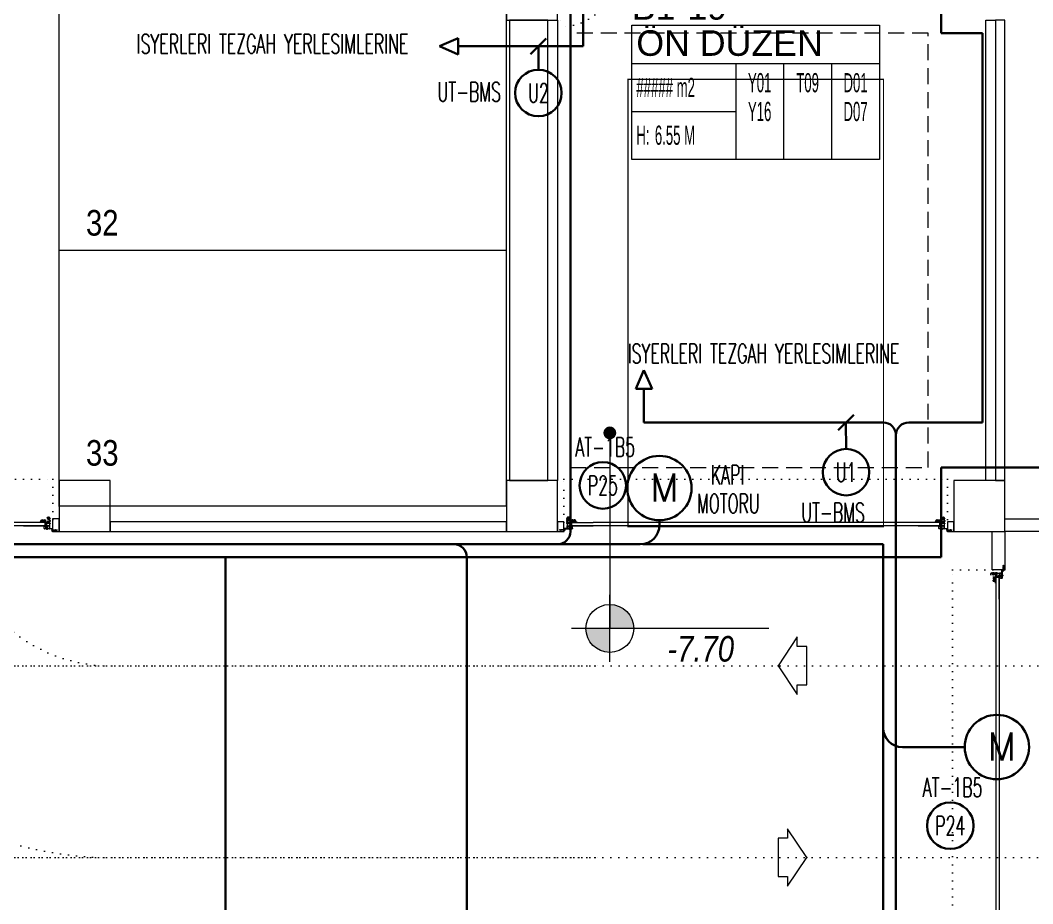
# Model space of a CAD drawing. Header units: metres. Extents: x -13194 to 152406, y -14653 to 29421.
# Drawn here: x 66479 to 68064, y 218 to 1600 of the extents above; entities that cross this region are included whole.
import ezdxf
from ezdxf.enums import TextEntityAlignment as Align
from ezdxf.xclip import XClip

# ---------------------------------------------------------------- set-up
doc = ezdxf.new("R2010")
doc.units = ezdxf.units.M
doc.header["$LTSCALE"] = 100
doc.header["$MEASUREMENT"] = 0
doc.header["$XCLIPFRAME"] = 0
doc.linetypes.add('DOT2', pattern=[0.125, 0, -0.125])
doc.linetypes.add('HIDDEN', pattern=[0.375, 0.25, -0.125])
doc.layers.get('0').update_dxf_attribs({"color": 9, "lineweight": 9})
for name, color, linetype, lineweight in [('00', 9, 'Continuous', 9), ('01', 9, 'Continuous', 9), ('05', 9, 'Continuous', 9), ('06B', 9, 'Continuous', 9), ('06D', 9, 'Continuous', 9), ('10', 9, 'Continuous', 9), ('15', 9, 'Continuous', 9), ('20', 9, 'DOT2', 9), ('21', 9, 'Continuous', 9), ('21_mahal200', 9, 'Continuous', 9), ('E-KABLO', 7, 'Continuous', 30), ('E-LINYE', 7, 'Continuous', 30), ('E-MOTOR', 7, 'Continuous', 30), ('E-YAZI', 7, 'Continuous', 30)]:
    doc.layers.add(name, color=color, linetype=linetype, lineweight=lineweight)
doc.styles.add('Arial', font='arial.ttf', dxfattribs={"height": 2.5})
doc.styles.add('E-YAZI', font='txttw.shx')
doc.styles.add('ILGAZ', font='txttw.shx')
doc.styles.add('MuuM_TEXT-ITALIC', font='ARIALNI.TTF')
doc.styles.add('MuuM_TEXT-STANDART', font='ARIALN.TTF')
doc.dimstyles.new('MuuM_DIM200', dxfattribs={"dimscale": 20, "dimtxt": 2, "dimasz": 1, "dimexe": 1, "dimexo": 1, "dimgap": 1, "dimtad": 1, "dimdec": 1, "dimrnd": 0.5, "dimdsep": 46, "dimtxsty": 'MuuM_TEXT-STANDART', "dimblk": 'ARCHTICK', "dimcen": 0, "dimdle": 0.15, "dimclrd": 256, "dimclre": 256, "dimclrt": 256, "dimadec": 0, "dimazin": 0, "dimtfac": 5, "dimtdec": 1, "dimtix": 1, "dimtmove": 2, "dimatfit": 3, "dimldrblk": 'DOT', "dimfxl": 3, "dimfxlon": 1, "dimtolj": 1, "dimlwd": -1, "dimlwe": -1, "dimarcsym": 0})

# ---------------------------------------------------------------- blocks, each defined once
blk = doc.blocks.new('100_MOTOR')
at = {"layer": 'E-MOTOR', "color": 4}
blk.add_circle((0, 0), 1.866, dxfattribs=at)
at = {"layer": 'E-MOTOR', "color": 3, "linetype": 'Continuous', "style": 'ILGAZ'}
blk.add_text('M', height=1.62, dxfattribs=at).set_placement((-0.552, -0.782))
blk = doc.blocks.new('p-kolon_80x80')
blk.add_lwpolyline([(-40, -40), (40, -40), (40, 40), (-40, 40)], close=True)
blk = doc.blocks.new('1.bod.mimari.elk')
at = {"layer": '01'}
for p in [(11280, -6990), (10580, -7790), (11280, -7790), (11980, -7790)]:
    blk.add_blockref('p-kolon_80x80', p, dxfattribs=at)
blk = doc.blocks.new('p-işyeri')
at = {"color": 0, "const_width": 2}
blk.add_lwpolyline([(200, 0), (200, 700), (-200, 700), (-200, 0)], close=True, dxfattribs=at)
blk = doc.blocks.new('p-birim')
blk.add_lwpolyline([(0, 0), (1, 0), (1, 1), (0, 1)], close=True)
blk = doc.blocks.new('p-seksiyoonel kapı profil')
for p, q in [((-6.6, 4.1), (-6.8, 4.1)), ((-6.8, -13), (-6.8, 4.1)), ((-6.6, -13), (-6.6, 4.1)), ((-6.3, 4.4), (-6.3, 4.6)), ((-6.3, 4.6), (1, 4.6)), ((-6.3, 4.4), (1, 4.4)), ((-1.4, 1.3), (-1.8, 1.6)), ((-1.8, 1.6), (-1.8, -2.4)), ((-1.8, 1.6), (-1.8, -2.4)), ((-1.4, 1.3), (-1.4, -2.4)), ((-1.2, 1.2), (-1.2, -2.4)), ((-0.7, 1.6), (-1, 1.3)), ((-1, 1.3), (-1, -2.4)), ((-0.7, 1.6), (-0.7, -2.4)), ((-0.6, 1.6), (-0.6, -2.4)), ((0, 0), (33.9, 0)), ((0, 0), (0, 0)), ((1, 4.4), (1, 4.6)), ((1.3, 4.1), (1.5, 4.1)), ((1.3, 4.1), (1.3, 1.6)), ((1.5, 1.6), (1.3, 1.6)), ((1.5, 4.1), (1.5, 1.6)), ((-7.8, -4.2), (-7.8, -3.9)), ((-7.5, -3.9), (-7.8, -3.9)), ((-7.5, -4.2), (-7.8, -4.2)), ((-7.8, -4.2), (-7.1, -4.2)), ((-7.8, -4.2), (-7.8, -4.2)), ((-7.8, -6.5), (-7.8, -6.3)), ((-7.5, -6.3), (-7.8, -6.3)), ((-7.5, -6.5), (-7.8, -6.5)), ((-7.8, -6.6), (-7.8, -6.5)), ((-7.8, -6.6), (-7.1, -6.6)), ((-7.8, -8.9), (-7.8, -8.6)), ((-7.5, -8.6), (-7.8, -8.6)), ((-7.5, -8.9), (-7.8, -8.9)), ((-7.8, -8.9), (-7.1, -8.9)), ((-7.8, -8.9), (-7.8, -8.9)), ((-7.8, -11.3), (-7.8, -11)), ((-7.5, -11), (-7.8, -11)), ((-7.5, -11.3), (-7.8, -11.3)), ((-7.8, -11.3), (-7.1, -11.3)), ((-7.8, -11.3), (-7.8, -11.3)), ((-7.5, -3.9), (-6.8, -3.9)), ((-7.5, -4.2), (-7.5, -3.9)), ((-6.8, -4.2), (-7.5, -4.2)), ((-7.5, -6.3), (-6.8, -6.3)), ((-7.5, -6.5), (-7.5, -6.3)), ((-6.8, -6.5), (-7.5, -6.5)), ((-7.5, -8.6), (-6.8, -8.6)), ((-7.5, -8.9), (-7.5, -8.6)), ((-6.8, -8.9), (-7.5, -8.9)), ((-7.5, -11), (-6.8, -11)), ((-7.5, -11.3), (-7.5, -11)), ((-6.8, -11.3), (-7.5, -11.3)), ((-7.1, -3.4), (-6.8, -3.4)), ((-7.1, -3.6), (-7.1, -3.4)), ((-7.1, -3.6), (-7.1, -3.9)), ((-6.8, -3.6), (-7.1, -3.6)), ((-7.1, -4.2), (-7.1, -4.7)), ((-6.8, -4.7), (-7.1, -4.7)), ((-7.1, -5.8), (-6.8, -5.8)), ((-7.1, -6), (-7.1, -5.8)), ((-7.1, -6), (-7.1, -6.3)), ((-6.8, -6), (-7.1, -6)), ((-7.1, -6.5), (-7.1, -7.1)), ((-6.8, -7.1), (-7.1, -7.1)), ((-7.1, -8.1), (-6.8, -8.1)), ((-7.1, -8.4), (-7.1, -8.1)), ((-7.1, -8.4), (-7.1, -8.6)), ((-6.8, -8.4), (-7.1, -8.4)), ((-7.1, -8.9), (-7.1, -9.4)), ((-6.8, -9.4), (-7.1, -9.4)), ((-7.1, -10.5), (-6.8, -10.5)), ((-7.1, -10.7), (-7.1, -10.5)), ((-7.1, -10.7), (-7.1, -11)), ((-6.8, -10.7), (-7.1, -10.7)), ((-7.1, -11.3), (-7.1, -11.8)), ((-6.8, -11.8), (-7.1, -11.8)), ((-6.8, -3.6), (-6.8, -3.4)), ((-6.8, -3.6), (-6.8, -3.9)), ((-6.8, -4.7), (-6.8, -4.2)), ((-6.8, -6), (-6.8, -5.8)), ((-6.8, -6), (-6.8, -6.3)), ((-6.8, -7.1), (-6.8, -6.6)), ((-6.8, -8.4), (-6.8, -8.1)), ((-6.8, -8.4), (-6.8, -8.6)), ((-6.8, -9.4), (-6.8, -8.9)), ((-6.8, -10.7), (-6.8, -10.5)), ((-6.8, -10.7), (-6.8, -11)), ((-6.8, -11.8), (-6.8, -11.3)), ((-6.6, -13), (-6.8, -13)), ((-6.8, -13), (-6.8, -13)), ((-6.6, -3.9), (-3.5, -3.9)), ((-6.6, -4.2), (-3.5, -4.2)), ((-6.6, -6.3), (-3.5, -6.3)), ((-6.6, -6.5), (-3.5, -6.5)), ((-6.6, -8.7), (-3.5, -8.7)), ((-6.6, -8.9), (-3.5, -8.9)), ((-6.6, -11), (-3.5, -11)), ((-6.6, -11.3), (-3.5, -11.3)), ((-6.3, -13.3), (-6.3, -13.5)), ((-3.3, -13.3), (-6.3, -13.3)), ((-3.3, -13.5), (-6.3, -13.5)), ((-6.3, -13.5), (-5.7, -13.5)), ((-6.3, -13.5), (-6.3, -13.5)), ((-3.4, -4.3), (-6, -4.3)), ((-6, -6.1), (-6, -4.3)), ((-6, -4.7), (-6, -4.7)), ((-6, -5.5), (-6, -4.7)), ((-6, -5.7), (-6, -5.5)), ((-6, -5.7), (-6, -5.7)), ((-6, -6.1), (-3.4, -6.1)), ((-5.7, -13.5), (-5.5, -13.5)), ((-5.7, -13.5), (-5.7, -13.5)), ((-5.5, -13.5), (-5.5, -13.5)), ((-3.5, -3.9), (-3.5, -4.2)), ((-3.5, -6.3), (-3.5, -6.5)), ((-3.5, -8.7), (-3.5, -8.9)), ((-3.5, -11), (-3.5, -11.3)), ((-3.4, -6.1), (-3.4, -4.3)), ((-2.1, -4.4), (-3.4, -4.4)), ((-3.4, -6), (-0.6, -6)), ((-3.3, -13.3), (-3.3, -13.5)), ((-2.1, -2.5), (-2.1, -2.4)), ((-2.1, -2.4), (-0.6, -2.4)), ((-2.1, -2.5), (-0.6, -2.5)), ((-2.1, -4.8), (-2.1, -2.5)), ((-2.1, -4.8), (-0.6, -4.8)), ((-1.6, -3.4), (-1.7, -3.6)), ((-1.7, -3.6), (-1.7, -3.7)), ((-1.7, -3.6), (-1.7, -3.8)), ((-1.7, -3.7), (-1.7, -3.9)), ((-1.7, -3.8), (-1.6, -3.9)), ((-1.7, -3.9), (-1.6, -4)), ((-1.4, -3.3), (-1.6, -3.3)), ((-1.6, -3.3), (-1.6, -3.4)), ((-1.6, -3.8), (-1.4, -3.6)), ((-1.6, -3.9), (-1.5, -4)), ((-1.6, -4), (-1.5, -4.1)), ((-1.5, -4), (-1.4, -4)), ((-1.5, -4.1), (-1.4, -4.1)), ((-1.3, -3.2), (-1.4, -3.3)), ((-1.4, -3.3), (-1.4, -3.6)), ((-1.4, -4), (-1.2, -4.1)), ((-1.4, -4.1), (-1.2, -4.1)), ((-1.2, -3.2), (-1.3, -3.2)), ((-1.2, -3.2), (-1.2, -3.5)), ((-1, -3.3), (-1.2, -3.2)), ((-1.2, -4.1), (-1.1, -4)), ((-1.2, -4.1), (-1.1, -4.1)), ((-1.1, -4), (-1, -4)), ((-1.1, -4.1), (-1, -4.1)), ((-1, -3.3), (-1, -3.6)), ((-0.9, -3.3), (-1, -3.3)), ((-1, -3.6), (-0.8, -3.8)), ((-1, -4), (-0.9, -3.9)), ((-1, -4.1), (-0.9, -4)), ((-0.8, -3.4), (-0.9, -3.3)), ((-0.9, -3.9), (-0.8, -3.8)), ((-0.9, -4), (-0.8, -3.9)), ((-0.8, -3.6), (-0.8, -3.4)), ((-0.8, -3.7), (-0.8, -3.6)), ((-0.8, -3.8), (-0.8, -3.6)), ((-0.8, -3.9), (-0.8, -3.7)), ((-0.1, 0), (-0.6, 0)), ((-0.6, -2), (-0.6, 0)), ((-0.6, -0.6), (-0.6, -0.7)), ((-0.6, -1.7), (-0.6, -1.7)), ((-0.6, -2), (-0.1, -2)), ((-0.6, -2), (-0.6, -2.4)), ((-0.6, -2.4), (-0.6, -2.5)), ((-0.6, -2.4), (-0.1, -2.4)), ((-0.6, -2.5), (-0.6, -2.5)), ((-0.6, -3.2), (-0.6, -2.5)), ((-0.6, -2.5), (-0.2, -2.5)), ((-0.6, -4.8), (-0.6, -3.2)), ((-0.6, -3.2), (-0.5, -3.2)), ((-0.6, -5.8), (-0.6, -4.8)), ((-0.6, -4.8), (-0.5, -4.8)), ((-0.6, -4.8), (-0.6, -5.3)), ((-0.1, -5.3), (-0.6, -5.3)), ((-0.6, -9.6), (-0.6, -5.3)), ((-0.6, -5.8), (-0.6, -5.8)), ((-0.6, -6), (-0.6, -5.8)), ((-0.1, -9.6), (-0.6, -9.6)), ((-0.5, -3.2), (-0.4, -3.2)), ((-0.5, -4.8), (-0.5, -3.2)), ((-0.4, -4.8), (-0.5, -4.8)), ((-0.4, -3.1), (-0.3, -2.9)), ((-0.4, -3.2), (-0.4, -3.1)), ((-0.3, -4.8), (-0.4, -4.8)), ((-0.3, -2.7), (-0.2, -2.5)), ((-0.3, -2.9), (-0.3, -2.7)), ((-0.2, -4.8), (-0.3, -4.8)), ((-0.3, -4.8), (-0.3, -4.8)), ((-0.2, -2.5), (-0.2, -2.5)), ((-0.2, -2.5), (-0.1, -2.5)), ((-0.1, -4.8), (-0.2, -4.8)), ((-0.2, -4.8), (-0.2, -4.8)), ((-0.1, -5.8), (-0.2, -5.8)), ((-0.2, -5.8), (0.4, -5.8)), ((-0.1, -0.2), (-0.1, 0)), ((-0.1, -0.2), (0, -0.2)), ((-0.1, -5.3), (-0.1, -0.2)), ((-0.1, -2.5), (-0.1, -2.4)), ((-0.1, -2.5), (-0.1, -2.5)), ((-0.1, -4.8), (-0.1, -4.8)), ((-0.1, -4.8), (-0.1, -4.8)), ((-0.1, -5.3), (0, -5.3)), ((-0.1, -5.8), (-0.1, -5.3)), ((0.4, -5.8), (-0.1, -5.8)), ((0.1, -5.8), (-0.1, -5.8)), ((-0.1, -9.6), (-0.1, -5.8)), ((33.9, 0), (0, 0)), ((0, 0), (0, -0.4)), ((0, -0.4), (0, -0.5)), ((0, -0.5), (0, -0.6)), ((0, -0.6), (0, -0.6)), ((0, -0.6), (0, -0.9)), ((0, -0.9), (0, -0.9)), ((0, -0.9), (0, -0.9)), ((0, -0.9), (0, -1.5)), ((0, -1.5), (0, -1.6)), ((0, -1.6), (0, -2.1)), ((0, -2.1), (0, -2.2)), ((0, -2.2), (0, -2.3)), ((0, -2.3), (0, -2.7)), ((0, -2.7), (0, -3.1)), ((0, -3.1), (0, -3.2)), ((0, -3.2), (0, -3.4)), ((0, -3.4), (0, -4.5)), ((0, -4.5), (0, -4.5)), ((0, -4.5), (0, -4.5)), ((0, -4.5), (0, -4.8)), ((0, -4.8), (0, -4.8)), ((0, -4.8), (0, -4.9)), ((0, -4.9), (0, -5.1)), ((0, -5.1), (0, -5.4)), ((0, -5.4), (33.9, -5.4)), ((0.1, -5.8), (0.1, -5.4)), ((0.1, -5.8), (0.1, -5.9)), ((0.3, -5.8), (0.1, -5.8)), ((0.1, -5.8), (0.2, -5.8)), ((0.4, -5.9), (0.1, -5.9)), ((0.1, -5.9), (0.4, -5.9)), ((0.4, -6.6), (0.1, -6.6)), ((0.1, -7.6), (0.4, -7.6)), ((0.1, -8.7), (0.1, -8.3)), ((0.4, -8.3), (0.1, -8.3)), ((2.2, -8.7), (0.1, -8.7)), ((0.3, -5.8), (0.3, -5.4)), ((0.3, -5.8), (0.4, -5.8)), ((0.4, -5.4), (0.4, -5.5)), ((0.4, -5.8), (0.4, -5.4)), ((0.4, -5.5), (0.4, -5.5)), ((0.4, -5.5), (0.4, -5.6)), ((0.4, -5.6), (0.4, -5.7)), ((0.4, -5.7), (0.4, -5.8)), ((0.4, -8.4), (0.4, -5.8)), ((3.9, -5.8), (0.4, -5.8)), ((0.4, -8.4), (0.4, -5.8)), ((0.4, -5.8), (0.4, -5.8)), ((3.9, -8.4), (0.4, -8.4)), ((0.4, -8.4), (0.4, -8.4)), ((0.9, -7.1), (0.9, -7.2)), ((1, -7.1), (0.9, -7.1)), ((0.9, -7.2), (1, -7.4)), ((1, -7.4), (1.1, -7.6)), ((1.1, -7.6), (1.2, -7.8)), ((1.1, -9.2), (1.1, -8.7)), ((1.2, -9.2), (1.1, -9.2)), ((1.1, -9.2), (1.1, -9.2)), ((1.1, -9.2), (1.2, -9.2)), ((1.1, -9.2), (1.1, -9.2)), ((1.1, -9.2), (1.1, -9.2)), ((1.2, -9.2), (1.1, -9.2)), ((1.3, -6.8), (1.2, -7)), ((1.2, -7), (1.2, -7.2)), ((1.2, -7.2), (1.3, -7.4)), ((1.2, -7.8), (1.3, -8)), ((1.2, -9.2), (1.2, -8.7)), ((1.2, -9.2), (1.4, -9.2)), ((1.4, -9.2), (1.2, -9.2)), ((1.6, -9.2), (1.2, -9.2)), ((1.2, -9.2), (1.2, -9.2)), ((1.4, -6.4), (1.3, -6.6)), ((1.3, -6.6), (1.3, -6.8)), ((1.3, -7.1), (1.4, -6.9)), ((1.4, -7.3), (1.3, -7.1)), ((1.3, -7.4), (1.3, -7.6)), ((1.3, -7.6), (1.5, -7.8)), ((1.3, -8), (1.5, -8.1)), ((1.6, -6.2), (1.4, -6.4)), ((1.6, -6.5), (1.4, -6.6)), ((1.4, -6.7), (1.4, -6.6)), ((1.4, -6.6), (1.5, -6.9)), ((1.5, -6.6), (1.4, -6.6)), ((1.4, -6.9), (1.4, -6.7)), ((1.4, -6.9), (1.4, -6.7)), ((1.4, -7.1), (1.4, -6.9)), ((1.4, -7.3), (1.4, -7.1)), ((1.5, -7.5), (1.4, -7.3)), ((1.4, -7.5), (1.4, -7.3)), ((1.5, -7.7), (1.4, -7.5)), ((1.4, -9.2), (1.7, -9.2)), ((1.4, -9.2), (1.4, -9.2)), ((1.6, -9.2), (1.4, -9.2)), ((1.5, -6.5), (1.7, -6.3)), ((1.5, -6.6), (1.6, -6.5)), ((1.5, -6.6), (1.5, -6.5)), ((1.5, -6.6), (1.6, -6.5)), ((1.5, -6.9), (1.5, -6.6)), ((1.5, -6.9), (1.5, -7.2)), ((1.6, -7.1), (1.5, -6.9)), ((1.5, -7.2), (1.5, -7.2)), ((1.5, -7.2), (1.5, -7.5)), ((1.5, -7.7), (1.5, -7.5)), ((1.5, -7.5), (1.5, -7.8)), ((1.5, -7.7), (1.5, -7.7)), ((1.5, -7.8), (1.6, -8)), ((1.6, -7.8), (1.5, -7.8)), ((1.5, -7.8), (1.8, -7.9)), ((1.5, -8.1), (1.7, -8.2)), ((1.7, -6.1), (1.6, -6.2)), ((1.6, -6.5), (1.7, -6.3)), ((1.6, -6.5), (2, -6.3)), ((1.9, -6.3), (1.6, -6.5)), ((1.6, -6.8), (1.7, -6.7)), ((1.6, -6.9), (1.6, -6.8)), ((1.6, -7.1), (1.6, -6.9)), ((1.6, -7.2), (1.6, -7.1)), ((1.6, -7.2), (1.6, -7.1)), ((1.6, -7.5), (1.6, -7.2)), ((1.6, -7.3), (1.6, -7.2)), ((1.6, -7.4), (1.6, -7.3)), ((1.7, -7.6), (1.6, -7.4)), ((1.6, -7.8), (1.6, -7.5)), ((1.7, -7.9), (1.6, -7.8)), ((1.7, -7.9), (1.6, -7.8)), ((1.9, -7.9), (1.6, -7.8)), ((1.6, -8), (1.8, -8.1)), ((1.7, -9.2), (1.6, -9.2)), ((1.9, -6), (1.7, -6.1)), ((1.7, -6.3), (1.9, -6.2)), ((1.7, -6.3), (1.8, -6.2)), ((1.7, -6.6), (1.8, -6.4)), ((1.7, -6.7), (1.7, -6.6)), ((1.8, -7.7), (1.7, -7.6)), ((1.9, -8), (1.7, -7.9)), ((1.8, -8), (1.7, -7.9)), ((1.7, -8.2), (1.9, -8.3)), ((1.7, -9.2), (1.7, -8.7)), ((1.7, -9.2), (1.9, -9.2)), ((1.9, -9.2), (1.7, -9.2)), ((2, -9.2), (1.7, -9.2)), ((1.8, -6.2), (2, -6.1)), ((1.8, -6.4), (1.9, -6.4)), ((1.8, -7.8), (1.8, -7.7)), ((1.9, -7.9), (1.8, -7.8)), ((1.8, -7.9), (2.1, -8)), ((2, -8.1), (1.8, -8)), ((1.8, -8.1), (1.9, -8.2)), ((2.1, -5.9), (1.9, -6)), ((1.9, -6.2), (2.1, -6.1)), ((2, -6.2), (1.9, -6.3)), ((1.9, -6.4), (2, -6.3)), ((2, -7.9), (1.9, -7.9)), ((2.1, -8), (1.9, -7.9)), ((2.1, -8.1), (1.9, -8)), ((1.9, -8.2), (2.1, -8.3)), ((1.9, -8.3), (2.1, -8.3)), ((2.1, -9.2), (1.9, -9.2)), ((1.9, -9.2), (1.9, -9.2)), ((2, -9.2), (1.9, -9.2)), ((2.4, -5.9), (2, -6.2)), ((2, -6.1), (2.2, -6)), ((2, -6.3), (2.1, -6.2)), ((2, -6.3), (2.1, -6.2)), ((2, -6.9), (2.1, -6.8)), ((2.1, -6.9), (2, -7.1)), ((2, -7.1), (2, -6.9)), ((2, -7.1), (2, -7.2)), ((2, -7.2), (2, -7.1)), ((2, -7.2), (2.1, -7.3)), ((2, -7.4), (2, -7.2)), ((2.1, -7.5), (2, -7.4)), ((2.1, -8), (2, -7.9)), ((2.2, -8.2), (2, -8.1)), ((2.1, -9.2), (2, -9.2)), ((2.3, -5.9), (2.1, -5.9)), ((2.1, -6.2), (2.4, -5.9)), ((2.1, -6.1), (2.3, -6)), ((2.1, -6.2), (2.2, -6.1)), ((2.1, -6.8), (2.2, -6.6)), ((2.3, -6.7), (2.1, -6.8)), ((2.1, -6.8), (2.1, -6.9)), ((2.1, -7.3), (2.2, -7.5)), ((2.3, -7.6), (2.1, -7.5)), ((2.1, -8), (2.1, -8)), ((2.1, -8), (2.1, -8)), ((2.1, -8), (2.4, -8.1)), ((2.4, -8.1), (2.1, -8)), ((2.3, -8), (2.1, -8)), ((2.3, -8.2), (2.1, -8.1)), ((2.1, -8.3), (2.4, -8.3)), ((2.1, -8.3), (2.2, -8.3)), ((2.1, -9.2), (2.1, -8.7)), ((2.1, -9.2), (2.1, -9.2)), ((2.2, -6), (2.3, -6)), ((2.2, -6.1), (2.3, -6.1)), ((2.2, -6.6), (2.3, -6.5)), ((2.2, -7.5), (2.3, -7.5)), ((2.5, -8.2), (2.2, -8.2)), ((2.2, -8.7), (2.2, -8.4)), ((4.6, -8.7), (2.2, -8.7)), ((2.4, -5.9), (2.3, -5.9)), ((2.3, -6), (2.3, -6)), ((2.3, -6.1), (2.5, -6.1)), ((2.3, -6.5), (2.5, -6.5)), ((2.5, -6.6), (2.3, -6.6)), ((2.4, -6.6), (2.3, -6.7)), ((2.3, -7.5), (2.5, -7.6)), ((2.3, -7.6), (2.5, -7.6)), ((2.4, -7.7), (2.3, -7.6)), ((2.4, -8.1), (2.3, -8)), ((2.5, -8.2), (2.3, -8.2)), ((2.5, -5.9), (2.4, -5.9)), ((2.4, -5.9), (2.4, -5.9)), ((2.4, -5.9), (2.7, -6.1)), ((2.5, -6.6), (2.4, -6.6)), ((2.6, -7.7), (2.4, -7.7)), ((2.4, -8.1), (2.6, -8.2)), ((2.7, -8.2), (2.4, -8.1)), ((2.5, -8.1), (2.4, -8.1)), ((2.4, -8.3), (2.6, -8.3)), ((2.7, -5.9), (2.5, -5.9)), ((2.5, -6), (2.7, -6)), ((2.5, -6.1), (2.6, -6.1)), ((2.5, -6.5), (2.6, -6.5)), ((2.5, -6.5), (2.5, -6.5)), ((2.5, -6.5), (2.7, -6.6)), ((2.5, -6.5), (2.6, -6.5)), ((2.5, -6.5), (2.6, -6.5)), ((2.7, -6.6), (2.5, -6.6)), ((2.7, -6.6), (2.5, -6.6)), ((2.5, -7.6), (2.7, -7.6)), ((2.5, -7.6), (2.6, -7.6)), ((2.7, -7.6), (2.5, -7.7)), ((2.6, -7.7), (2.5, -7.7)), ((2.5, -7.7), (2.5, -7.7)), ((2.6, -7.7), (2.5, -7.7)), ((2.7, -8.1), (2.5, -8.1)), ((2.5, -8.2), (2.5, -8.2)), ((2.6, -6.1), (2.7, -6.1)), ((2.6, -6.5), (2.8, -6.6)), ((2.6, -6.5), (2.8, -6.5)), ((2.6, -6.5), (2.7, -6.5)), ((2.6, -7.6), (2.8, -7.5)), ((2.8, -7.6), (2.6, -7.7)), ((2.8, -7.6), (2.6, -7.7)), ((2.7, -7.7), (2.6, -7.7)), ((2.7, -8.2), (2.6, -8.2)), ((2.6, -8.3), (2.7, -8.3)), ((2.9, -6), (2.7, -5.9)), ((2.7, -6), (2.9, -6.1)), ((2.7, -6.1), (2.9, -6.1)), ((2.7, -6.1), (3, -6.2)), ((2.7, -6.5), (2.9, -6.6)), ((2.7, -6.6), (2.7, -6.6)), ((2.8, -6.7), (2.7, -6.6)), ((2.7, -6.6), (2.8, -6.7)), ((2.8, -7.5), (2.7, -7.6)), ((2.7, -7.6), (2.7, -7.6)), ((2.9, -7.6), (2.7, -7.7)), ((2.8, -8.1), (2.7, -8.1)), ((2.9, -8.2), (2.7, -8.3)), ((2.8, -8.2), (2.7, -8.2)), ((2.7, -8.3), (2.7, -8.3)), ((2.8, -6.5), (2.9, -6.6)), ((2.8, -6.7), (2.8, -6.6)), ((2.8, -6.6), (2.9, -6.7)), ((2.9, -6.8), (2.8, -6.7)), ((2.8, -6.7), (2.9, -6.7)), ((2.9, -7.4), (2.8, -7.5)), ((2.8, -7.6), (2.8, -7.5)), ((2.8, -7.5), (2.8, -7.5)), ((2.8, -7.5), (2.9, -7.5)), ((2.9, -7.5), (2.8, -7.6)), ((2.9, -7.5), (2.8, -7.6)), ((3.1, -7.9), (2.8, -8.2)), ((2.9, -8), (2.8, -8.1)), ((2.9, -8.1), (2.8, -8.2)), ((3.1, -6.1), (2.9, -6)), ((2.9, -6.1), (3.1, -6.2)), ((2.9, -6.1), (3, -6.2)), ((2.9, -6.6), (3, -6.7)), ((2.9, -6.6), (3, -6.7)), ((2.9, -6.7), (3, -6.8)), ((3, -6.9), (2.9, -6.8)), ((2.9, -7.5), (3, -7.3)), ((3, -7.4), (2.9, -7.5)), ((3, -7.4), (2.9, -7.5)), ((3, -7.5), (2.9, -7.6)), ((3.3, -8), (2.9, -8.2)), ((3.1, -8), (2.9, -8.1)), ((3, -8), (2.9, -8)), ((3, -6.2), (3.1, -6.2)), ((3, -6.2), (3, -6.2)), ((3, -6.2), (3.3, -6.3)), ((3, -6.7), (3.1, -6.9)), ((3, -6.7), (3, -6.9)), ((3, -6.8), (3.1, -6.9)), ((3, -7.1), (3, -6.9)), ((3, -6.9), (3.1, -7)), ((3, -7.2), (3, -7.1)), ((3.1, -7.1), (3, -7.3)), ((3, -7.3), (3, -7.2)), ((3.1, -7.2), (3, -7.4)), ((3, -7.3), (3, -7.4)), ((3.1, -7.4), (3, -7.5)), ((3.1, -7.9), (3, -8)), ((3.2, -6.2), (3.1, -6.1)), ((3.1, -6.2), (3.3, -6.3)), ((3.1, -6.2), (3.2, -6.3)), ((3.1, -6.9), (3.1, -7.1)), ((3.1, -6.9), (3.2, -7)), ((3.2, -7), (3.1, -7.2)), ((3.1, -7), (3.1, -7.2)), ((3.1, -7.2), (3.1, -7.4)), ((3.2, -7.8), (3.1, -7.9)), ((3.3, -7.8), (3.1, -7.9)), ((3.3, -7.9), (3.1, -8)), ((3.2, -6.3), (3.3, -6.4)), ((3.3, -7.7), (3.2, -7.8)), ((3.3, -6.2), (3.4, -6.4)), ((3.3, -6.3), (3.5, -6.4)), ((3.3, -6.4), (3.4, -6.5)), ((3.4, -7.6), (3.3, -7.7)), ((3.6, -7.6), (3.3, -7.8)), ((3.5, -7.7), (3.3, -8)), ((3.4, -7.8), (3.3, -7.9)), ((3.4, -6.5), (3.4, -6.6)), ((3.4, -6.6), (3.5, -6.7)), ((3.5, -7.5), (3.4, -7.6)), ((3.5, -6.4), (3.5, -6.7)), ((3.5, -6.5), (3.6, -6.9)), ((3.5, -6.7), (3.6, -6.9)), ((3.5, -6.7), (3.5, -6.9)), ((3.5, -6.7), (3.6, -7)), ((3.5, -6.9), (3.6, -7)), ((3.6, -7.3), (3.5, -7.4)), ((3.5, -7.4), (3.5, -7.5)), ((3.5, -7.6), (3.5, -7.7)), ((3.6, -6.9), (3.6, -7.3)), ((3.6, -6.9), (3.6, -7.1)), ((3.6, -7), (3.6, -7.1)), ((3.6, -7), (3.6, -7)), ((3.6, -7), (3.6, -7.3)), ((3.6, -7.1), (3.6, -7.2)), ((3.6, -7.1), (3.6, -7.3)), ((3.6, -7.3), (3.6, -7.4)), ((3.6, -7.3), (3.6, -7.6)), ((3.9, -5.5), (3.9, -5.4)), ((3.9, -5.6), (3.9, -5.5)), ((3.9, -5.5), (3.9, -5.5)), ((3.9, -5.7), (3.9, -5.6)), ((3.9, -5.8), (3.9, -5.7)), ((3.9, -8.4), (3.9, -5.8)), ((3.9, -5.8), (4, -5.8)), ((3.9, -7.6), (6.1, -7.6)), ((3.9, -8.3), (6.1, -8.3)), ((3.9, -9.2), (3.9, -8.7)), ((3.9, -9.2), (4, -9.2)), ((4, -9.2), (3.9, -9.2)), ((4.1, -9.2), (3.9, -9.2)), ((4, -5.8), (4, -5.4)), ((4, -5.8), (4, -7.6)), ((8.9, -5.8), (4, -5.8)), ((4.1, -9.2), (4, -9.2)), ((4, -9.2), (4.1, -9.2)), ((4, -9.2), (4, -9.2)), ((4.1, -9.2), (4.1, -8.7)), ((4.1, -9.2), (4.4, -9.2)), ((4.4, -9.2), (4.1, -9.2)), ((4.6, -9.2), (4.1, -9.2)), ((4.1, -9.2), (4.1, -9.2)), ((4.4, -9.2), (4.6, -9.2)), ((4.4, -9.2), (4.4, -9.2)), ((4.6, -9.2), (4.4, -9.2)), ((4.6, -8.3), (4.6, -9.7)), ((5.7, -9.7), (4.6, -9.7)), ((5.7, -9.7), (5.7, -8.3)), ((5.9, -8.7), (5.7, -8.7)), ((5.9, -8.7), (5.9, -8.3)), ((6.1, -7.6), (6.1, -8.3)), ((6.1, -7.6), (6.6, -7.6)), ((6.1, -8.3), (6.6, -8.3)), ((6.3, -7.6), (6.3, -5.8)), ((8, -5.8), (6.6, -5.8)), ((6.6, -5.8), (8.1, -5.8)), ((6.6, -7.6), (6.6, -8.3)), ((6.8, -5.8), (6.8, -5.9)), ((7.8, -5.9), (6.8, -5.9)), ((6.8, -5.9), (7.8, -5.9)), ((7.8, -5.9), (7.8, -5.8)), ((8.9, -5.8), (8.9, -5.4))]:
    blk.add_line(p, q)
for centre, radius, start, end in [((-6.3, 4.1), 0.473, 90, 180), ((-6.3, 4.1), 0.236, 90, 180), ((-1.2, 1.5), 0.295, 225, 269.1856), ((-1.2, 1.5), 0.295, 270.3711, 314.3764), ((1, 4.1), 0.473, 0, 90), ((1, 4.1), 0.236, 0, 90), ((-6.8, -3.9), 0.0295, 180, 258.463), ((-6.8, -4.2), 0.0295, 101.537, 180), ((-6.8, -6.3), 0.0295, 180, 258.463), ((-6.8, -6.6), 0.0295, 101.537, 180), ((-6.8, -8.6), 0.0295, 180, 258.463), ((-6.8, -8.9), 0.0295, 101.537, 180), ((-6.8, -11), 0.0295, 180, 258.463), ((-6.8, -11.3), 0.0295, 101.537, 180), ((-6.3, -13), 0.473, 180, 270), ((-6.3, -13), 0.473, 180, 270), ((-6.3, -13), 0.236, 180, 270), ((-1.2, -3.8), 0.295, 90.8144, 135), ((-1.2, -3.8), 0.295, 45.6236, 89.6289), ((-0.1, -5.3), 0.472, 180, 270), ((-0.1, -5.8), 0.0295, 180, 270), ((0.1, -7.1), 0.502, 90, 116.3511), ((0.1, -7.1), 0.502, 243.6489, 270), ((0.1, -5.9), 0.0177, 180, 270), ((6.6, -5.8), 0.0295, 180, 270), ((6.8, -5.9), 0.0177, 180, 270), ((7.8, -5.9), 0.0177, 270, 0), ((8, -5.8), 0.0295, 270, 0)]:
    blk.add_arc(centre, radius, start, end)
blk = doc.blocks.new('çelik dübel')
at = {"layer": '10', "linetype": 'HIDDEN', "ltscale": 7}
for p, q in [((-87, -2), (-85, 2)), ((-85, -6), (-85, 2)), ((-68, 2), (-85, 2)), ((-75, -6), (-75, 2)), ((-70, -6), (-70, 2)), ((-68, 3), (-58, 2)), ((-68, -7), (-68, 3)), ((-58, -6), (-58, 2)), ((-53, 2), (-58, 2)), ((-8, 2), (-58, 2)), ((-53, -6), (-53, 2)), ((-25, -6), (-25, 2)), ((-25, -6), (-24, 2)), ((-23, -6), (-22, 2)), ((-21, -6), (-20, 2)), ((-19, -6), (-18, 2)), ((-17, -6), (-16, 2)), ((-85, -6), (-87, -2)), ((-68, -6), (-85, -6)), ((-68, -7), (-58, -6)), ((-53, -5), (-58, -5)), ((-8, -6), (-58, -6))]:
    blk.add_line(p, q, dxfattribs=at)
at = {"layer": '10', "linetype": 'Continuous'}
for p, q in [((-15, -6), (-14, 2)), ((-13, -6), (-12, 2)), ((-11, -6), (-10, 1)), ((-10, -9), (-10, 5)), ((-9, 5), (-10, 5)), ((-9, -9), (-9, 5)), ((-8, 2), (-8, 3)), ((-8, -4), (-8, 0)), ((-5, 4), (-7, 4)), ((-5, 1), (-7, 1)), ((-4, 2), (-4, 3)), ((-1, 2), (-4, 2)), ((-4, -4), (-4, 0)), ((-3, -6), (-2, 2)), ((-1, -6), (0, 1)), ((0, -5), (0, 1)), ((-9, -9), (-10, -9)), ((-8, -6), (-8, -7)), ((-5, -5), (-7, -5)), ((-5, -8), (-7, -8)), ((-4, -6), (-4, -7)), ((-1, -6), (-4, -6))]:
    blk.add_line(p, q, dxfattribs=at)
at = {"layer": '10', "color": 4}
for p, q in [((-10, 3), (-10, 5)), ((-10, -7), (-10, -9))]:
    blk.add_line(p, q, dxfattribs=at)
at = {"layer": '10', "linetype": 'HIDDEN'}
for points in [[(-68, 1), (-67, 0), (-67, 0), (-67, 0), (-66, -1), (-66, -1), (-66, -2), (-65, -2), (-65, -3), (-65, -3), (-65, -3), (-65, -3), (-64, -4), (-64, -4), (-64, -3), (-64, -3), (-63, -3), (-63, -3), (-63, -3), (-63, -2), (-62, -2), (-62, -2), (-62, -1), (-62, -1), (-61, -1), (-61, -1), (-61, -1), (-61, 0), (-61, 0), (-60, -1), (-60, -1), (-60, -1), (-60, -1), (-60, -1), (-60, -2), (-59, -2), (-59, -3), (-59, -3), (-59, -3), (-58, -3), (-58, -3)], [(-68, 0), (-68, 0), (-68, 0), (-68, -1), (-68, -1), (-68, -1), (-68, -1), (-68, -1), (-68, -1), (-68, -1), (-68, -1), (-68, -1), (-67, -1), (-67, -1), (-67, -1), (-67, -1), (-67, -1), (-67, -1), (-67, -1), (-67, -1), (-67, -1), (-67, -1), (-67, -1), (-67, -1), (-67, -1), (-67, -1), (-67, -1), (-67, -2), (-67, -2), (-67, -2), (-67, -2), (-67, -2), (-67, -2), (-67, -2), (-67, -2), (-67, -2), (-67, -2), (-67, -2), (-67, -2), (-67, -2), (-67, -2), (-67, -2), (-67, -2), (-66, -2), (-66, -3), (-66, -3), (-66, -3), (-66, -3), (-66, -3), (-66, -3), (-66, -3), (-66, -3), (-66, -3), (-66, -3), (-66, -3), (-66, -3), (-66, -3), (-66, -3), (-66, -3), (-66, -3), (-66, -3), (-66, -4), (-66, -4), (-66, -4), (-66, -4), (-66, -4), (-66, -4), (-66, -4), (-66, -4), (-66, -4), (-66, -4), (-66, -4), (-65, -4), (-65, -4), (-65, -4), (-65, -4), (-65, -4), (-65, -4), (-65, -4), (-65, -4), (-65, -4), (-65, -4), (-65, -4), (-65, -4), (-65, -4), (-65, -4), (-65, -5), (-65, -5), (-65, -5), (-64, -5), (-64, -5), (-64, -5), (-64, -5), (-64, -5), (-64, -5), (-64, -5), (-64, -5), (-64, -5), (-64, -5), (-64, -4), (-64, -4), (-64, -4), (-64, -4), (-64, -4), (-64, -4), (-63, -4), (-63, -4), (-63, -4), (-63, -4), (-63, -4), (-63, -4), (-63, -4), (-63, -4), (-63, -4), (-63, -4), (-63, -4), (-63, -4), (-63, -4), (-63, -4), (-63, -4), (-63, -4), (-63, -4), (-63, -4), (-63, -4), (-63, -4), (-63, -4), (-63, -4), (-63, -4), (-63, -4), (-62, -4), (-62, -4), (-62, -3), (-62, -3), (-62, -3), (-62, -3), (-62, -3), (-62, -3), (-62, -3), (-62, -3), (-62, -3), (-62, -3), (-62, -3), (-62, -3), (-62, -3), (-62, -3), (-62, -3), (-62, -3), (-62, -3), (-62, -3), (-62, -3), (-62, -3), (-62, -3), (-62, -3), (-62, -3), (-62, -3), (-62, -3), (-62, -2), (-61, -2), (-61, -2), (-61, -2), (-61, -2), (-61, -2), (-61, -2), (-61, -2), (-61, -2), (-61, -2), (-61, -2), (-61, -2), (-61, -2), (-61, -2), (-61, -2), (-61, -2), (-61, -2), (-61, -2), (-61, -2), (-61, -2), (-61, -2), (-61, -2), (-61, -2), (-61, -2), (-61, -2), (-61, -2), (-61, -2), (-61, -2), (-61, -2), (-61, -2), (-61, -2), (-61, -2), (-61, -2), (-61, -2), (-61, -2), (-61, -2), (-61, -2), (-61, -2), (-61, -2), (-61, -2), (-61, -2), (-61, -2), (-61, -2), (-61, -2), (-60, -2), (-60, -2), (-60, -2), (-60, -2), (-60, -3), (-60, -3), (-60, -3), (-60, -3), (-60, -3), (-60, -3), (-60, -3), (-60, -3), (-60, -3), (-60, -3), (-60, -3), (-60, -3), (-60, -3), (-60, -3), (-60, -3), (-60, -3), (-60, -3), (-60, -3), (-60, -4), (-60, -4), (-60, -4), (-60, -4), (-60, -4), (-60, -4), (-59, -4), (-59, -4), (-59, -4), (-59, -4), (-59, -4), (-59, -4), (-59, -4), (-59, -4), (-59, -4), (-59, -4), (-58, -4), (-58, -4), (-58, -5)]]:
    blk.add_lwpolyline(points, dxfattribs=at)
at = {"layer": '10', "linetype": 'Continuous'}
for centre, start, end in [((-7, 3), 90, 180), ((-7, 2), 180, 270), ((-7, 0), 90, 180), ((-5, 3), 0, 90), ((-5, 2), 270, 0), ((-5, 0), 0, 90), ((-1, 1), 0, 90), ((-7, -4), 180, 270), ((-7, -6), 90, 180), ((-7, -7), 180, 270), ((-5, -4), 270, 0), ((-5, -6), 0, 90), ((-5, -7), 270, 0), ((-1, -5), 270, 0)]:
    blk.add_arc(centre, 1, start, end, dxfattribs=at)
blk = doc.blocks.new('dsa')
at = {"layer": '10'}
for p, q in [((61905.8, 2715.5, 0), (61905.8, 2715.2, 0)), ((61905.8, 2715.2, 0), (61907.6, 2715.2, 0)), ((61905.8, 2710.3, 0), (61907.6, 2710.3, 0)), ((61905.8, 2710, 0), (61905.8, 2710.3, 0)), ((61907.4, 2715.6, 0), (61906, 2715.6, 0)), ((61907.4, 2709.9, 0), (61906, 2709.9, 0)), ((61906.2, 2715.8, 0), (61906.3, 2715.9, 0)), ((61906.2, 2715.8, 0), (61907.2, 2715.8, 0)), ((61906.2, 2715.8, 0), (61906.2, 2715.8, 0)), ((61906.2, 2715.8, 0), (61906.2, 2715.8, 0)), ((61906.2, 2715.7, 0), (61906.2, 2715.8, 0)), ((61906.2, 2715.6, 0), (61907.2, 2715.7, 0)), ((61906.2, 2715.6, 0), (61906.2, 2715.7, 0)), ((61906.2, 2715.7, 0), (61906.2, 2715.7, 0)), ((61906.2, 2715.6, 0), (61906.2, 2715.6, 0)), ((61906.2, 2715.6, 0), (61906.2, 2715.6, 0)), ((61906.2, 2715.2, 0), (61907.2, 2715.2, 0)), ((61906.2, 2715.1, 0), (61906.2, 2715.2, 0)), ((61906.2, 2715, 0), (61906.2, 2710.5, 0)), ((61906.2, 2710.3, 0), (61907.2, 2710.3, 0)), ((61906.2, 2710.3, 0), (61906.2, 2710.3, 0)), ((61906.7, 2715.9, 0), (61906.3, 2715.9, 0)), ((61906.3, 2715.5, 0), (61906.3, 2715.2, 0)), ((61906.3, 2710, 0), (61906.3, 2710.3, 0)), ((61906.7, 2715.9, 0), (61907.1, 2715.9, 0)), ((61907.2, 2715.8, 0), (61907.1, 2715.9, 0)), ((61907.1, 2715.5, 0), (61907.1, 2715.2, 0)), ((61907.1, 2715.5, 0), (61907.1, 2715.5, 0)), ((61907.1, 2709.9, 0), (61907.1, 2710.3, 0)), ((61907.1, 2709.9, 0), (61907.1, 2710, 0)), ((61907.2, 2715.8, 0), (61907.2, 2715.7, 0)), ((61907.2, 2715.8, 0), (61907.2, 2715.8, 0)), ((61907.2, 2715.8, 0), (61907.2, 2715.8, 0)), ((61907.2, 2715.8, 0), (61907.2, 2715.8, 0)), ((61907.2, 2715.7, 0), (61907.2, 2715.7, 0)), ((61907.2, 2715.7, 0), (61907.2, 2715.7, 0)), ((61907.2, 2715.7, 0), (61907.2, 2715.6, 0)), ((61907.2, 2715.6, 0), (61907.2, 2715.6, 0)), ((61907.2, 2715.2, 0), (61907.2, 2715.1, 0)), ((61907.2, 2715.2, 0), (61907.2, 2715.1, 0)), ((61907.2, 2710.5, 0), (61907.2, 2715, 0)), ((61907.2, 2710.5, 0), (61907.2, 2715, 0)), ((61907.2, 2710.3, 0), (61907.2, 2710.3, 0)), ((61907.2, 2710.3, 0), (61907.2, 2710.3, 0)), ((61907.6, 2715.2, 0), (61907.6, 2715.5, 0)), ((61907.6, 2710.3, 0), (61907.6, 2710, 0))]:
    blk.add_line(p, q, dxfattribs=at)
at = {"layer": '10', "lineweight": 9}
blk.add_line((61906.5, 2715.6, 0), (61906.5, 2715.6, 0), dxfattribs=at)
blk.add_line((61906.5, 2715.6, 0), (61906.5, 2715.6, 0), dxfattribs=at)
at = {"layer": '10', "elevation": 0}
blk.add_lwpolyline([(61898, 2714.5), (61898, 2719.2), (61898.5, 2719.2), (61898.5, 2715.4, 0.414214), (61898.9, 2715), (61909, 2715), (61909, 2714.5), (61898, 2714.5)], format="xyb", dxfattribs=at)
for points in [[(61907.9, 2715), (61905.5, 2715), (61905.5, 2715.1), (61907.9, 2715.1)], [(61907.9, 2710.5), (61905.5, 2710.5), (61905.5, 2710.3), (61907.9, 2710.3)]]:
    blk.add_lwpolyline(points, close=True, dxfattribs=at)
for points in [[(61906.2, 2715.1), (61906.2, 2715.2)], [(61906.2, 2715), (61906.2, 2710.5)], [(61906.2, 2710.3), (61906.2, 2710.3)]]:
    blk.add_lwpolyline(points, dxfattribs=at)
at = {"layer": '10'}
for centre, radius, start, end in [((61906, 2715.3, 0), 0.315, 45.8497, 134.1503), ((61906, 2710.2, 0), 0.315, 225.8497, 314.1503), ((61906.7, 2714.5, 0), 1.12, 66.8701, 113.1299), ((61906.7, 2714.5, 0), 1.12, 66.8701, 113.1299), ((61906.7, 2711, 0), 1.12, 246.8701, 293.1299), ((61906.7, 2711, 0), 1.12, 246.8701, 293.1299), ((61907.4, 2715.3, 0), 0.313, 45.449, 134.551), ((61907.4, 2710.2, 0), 0.313, 225.449, 314.551)]:
    blk.add_arc(centre, radius, start, end, dxfattribs=at)
at = {"color": 7, "extrusion": (0, 0, -1), "xscale": -0.1000000000058208, "yscale": 0.1000000000058208, "zscale": -0.1000000000058208}
blk.add_blockref('çelik dübel', (-61899.5, 2717.1, 0), dxfattribs=at)
blk = doc.blocks.new('K-SE-01')
at = {"layer": '10'}
for points in [[(-703.7, 5.5), (-703.7, 9.5), (-697.7, 9.5), (-697.7, 5.5)], [(-703.5, 5.7), (-703.5, 9.3), (-697.9, 9.3), (-697.9, 5.7)], [(-113.7, 5.5), (-113.7, 9.5), (-119.7, 9.5), (-119.7, 5.5)], [(-113.9, 5.7), (-113.9, 9.3), (-119.5, 9.3), (-119.5, 5.7)]]:
    blk.add_lwpolyline(points, close=True, dxfattribs=at)
at = {"layer": '10', "elevation": 0}
for points in [[(-703.7, 5.5), (-703.7, 9.5), (-697.7, 9.5), (-697.7, 5.5)], [(-703.5, 5.7), (-703.5, 9.3), (-697.9, 9.3), (-697.9, 5.7)], [(-113.7, 5.5), (-113.7, 9.5), (-119.7, 9.5), (-119.7, 5.5)], [(-113.9, 5.7), (-113.9, 9.3), (-119.5, 9.3), (-119.5, 5.7)]]:
    blk.add_lwpolyline(points, close=True, dxfattribs=at)
at = {"layer": '10'}
for points in [[(-682.7, 15), (-154.3, 15)], [(-682.7, 9.6), (-154.3, 9.6)]]:
    blk.add_lwpolyline(points, dxfattribs=at)
at = {"layer": '20'}
blk.add_lwpolyline([(-108.7, 2.7), (-108.7, 82.7), (-708.7, 82.7), (-708.7, 2.7)], dxfattribs=at)
at = {"layer": '10', "xscale": -1, "rotation": 180}
for name, p in [('p-seksiyoonel kapı profil', (-696.9, 9.6)), ('dsa', (-62606.6, 2720, 0))]:
    blk.add_blockref(name, p, dxfattribs=at)
at = {"layer": '10', "rotation": 180}
for name, p in [('p-seksiyoonel kapı profil', (-120.5, 9.6)), ('dsa', (61789.3, 2720, 0))]:
    blk.add_blockref(name, p, dxfattribs=at)
blk = doc.blocks.new('0_elevationtarget-p-bk')
h = blk.add_hatch(color=250)
h.paths.add_polyline_path([(1.875, 0, 0.414214), (0, 1.875), (0, 0)])
h.paths.add_polyline_path([(0, 0), (-1.875, 0, 0.414214), (0, -1.875)])
blk.add_line((0, -2.625), (0, 2.625))
blk.add_lwpolyline([(12.453, 0), (-3, 0)])
blk.add_circle((0, 0), 1.875)
at = {"style": 'Arial'}
blk.add_attdef('BITMISKOT', text='', height=2, dxfattribs=at).set_placement((4.5, 0), align=Align.BOTTOM_LEFT)
at = {"style": 'MuuM_TEXT-ITALIC'}
blk.add_attdef('FINISHINGFLOORLEVEL', text='', height=2, dxfattribs=at).set_placement((4.5, -0.592), align=Align.TOP_LEFT)
blk = doc.blocks.new('0_arrow1')
at = {"linetype": 'ByBlock', "lineweight": -2}
blk.add_lwpolyline([(15, -22.5), (-15, -22.5), (-15, -15), (-22.5, -15), (0, 0), (22.5, -15), (15, -15)], close=True, dxfattribs=at)
blk.add_point((0, 0))
blk = doc.blocks.new('p-al-01')
at = {"layer": '06B'}
for points in [[(27, 4.3), (27, 10.6), (42, 10.6), (42, 8.7), (29.3, 8.7), (29.3, 8.7), (29.3, 4.3), (27, 4.3)], [(27, -0.7), (27, -6.9), (42, -6.9), (42, -5), (29.3, -5), (29.3, -5), (29.3, -0.7), (27, -0.7)]]:
    blk.add_lwpolyline(points, dxfattribs=at)
at = {"layer": '06D'}
for p, q in [((115.7, 4.3), (28.8, 4.3)), ((28.8, -0.7), (115.7, -0.7))]:
    blk.add_line(p, q, dxfattribs=at)
at = {"layer": '10'}
for points in [[(25.7, -0.7), (25.7, 4.3), (20.7, 4.3), (20.7, -0.7)], [(30.7, -0.7), (30.7, 4.3), (25.7, 4.3), (25.7, -0.7)], [(110.7, -0.7), (110.7, 4.3), (105.7, 4.3), (105.7, -0.7)], [(115.7, -0.7), (115.7, 4.3), (110.7, 4.3), (110.7, -0.7)]]:
    blk.add_lwpolyline(points, close=True, dxfattribs=at)
at = {"layer": '15'}
blk.add_lwpolyline([(105.7, 1.8), (30.7, 1.8)], dxfattribs=at)
at = {"layer": '20'}
blk.add_lwpolyline([(110.7, -0.7), (110.7, -85.7)], dxfattribs=at)
blk.add_arc((110.7, -0.7), 85, 180, 270, dxfattribs=at)
blk = doc.blocks.new('0_roomno2')
blk.add_lwpolyline([(19.375, -10.5), (0, -10.5), (0, 0), (19.375, 0)], close=True)
for points in [[(0, -3), (19.375, -3)], [(8.125, -3), (8.125, -10.5)], [(11.875, -3), (11.875, -10.5)], [(15.625, -3), (15.625, -10.5)], [(0, -6.75), (8.125, -6.75)]]:
    blk.add_lwpolyline(points)
at = {"style": 'MuuM_TEXT-STANDART', "width": 0.6}
blk.add_text('H:', height=1.5, dxfattribs=at).set_placement((0.35, -8.608), align=Align.MIDDLE_LEFT)
at = {"style": 'Arial'}
blk.add_attdef('ODANO', (0, 1.17), '', height=2, dxfattribs=at)
blk.add_attdef('MEKANADI', text='', height=2, dxfattribs=at).set_placement((0.35, -3), align=Align.BOTTOM_LEFT)
at = {"style": 'MuuM_TEXT-STANDART', "width": 0.6}
for tag, p in [('YER01', (10, -4.5)), ('TAVAN01', (13.75, -4.5)), ('DUVAR01', (17.5, -4.5)), ('YER02', (10, -6.75)), ('TAVAN02', (13.75, -6.75)), ('DUVAR02', (17.5, -6.75)), ('YER03', (10, -9)), ('TAVAN03', (13.75, -9)), ('DUVAR03', (17.5, -9))]:
    blk.add_attdef(tag, text='', height=1.5, dxfattribs=at).set_placement(p, align=Align.MIDDLE_CENTER)
for tag, p in [('M2', (0.35, -4.875)), ('TEMIZTAVANYUKSEKLIGI', (1.8, -8.608))]:
    blk.add_attdef(tag, text='', height=1.5, dxfattribs=at).set_placement(p, align=Align.MIDDLE_LEFT)
blk = doc.blocks.new('_ArchTick')
at = {"color": 0, "linetype": 'ByBlock', "const_width": 0.15}
blk.add_lwpolyline([(-0.5, -0.5), (0.5, 0.5)], dxfattribs=at)
blk = doc.blocks.new('_Dot')
at = {"color": 0, "linetype": 'ByBlock', "lineweight": -2}
blk.add_line((-0.5, 0), (-1, 0), dxfattribs=at)
at = {"color": 0, "linetype": 'ByBlock', "const_width": 0.5}
blk.add_lwpolyline([(-0.25, 0, 1), (0.25, 0, 1)], format="xyb", close=True, dxfattribs=at)
blk = doc.blocks.new('1.bod.mimari1.elk')
at = {"layer": '00'}
blk.add_lwpolyline([(11305, -7365), (11305, -7365), (11305, -7030), (11320, -7030), (11320, -7750), (11305, -7750), (11305, -7380), (11305, -7380), (11305, -7365)], dxfattribs=at)
for points in [[(12005, -7030), (12005, -7750), (11990, -7750), (11990, -7030)], [(12005, -7750), (12020, -7750), (12020, -7030), (12005, -7030)], [(10530, -7830), (10540, -7830), (10540, -7810), (10530, -7810)], [(12125, -7830), (12020, -7830), (12020, -7810), (12125, -7810), (12125, -7830)], [(10620, -7830), (11240, -7830), (11240, -7815), (10620, -7815)], [(11320, -7830), (11330, -7830), (11330, -7815), (11320, -7815)], [(11930, -7830), (11940, -7830), (11940, -7815), (11930, -7815)], [(12020, -7830), (12020, -7890), (12000, -7890), (12000, -7830)]]:
    blk.add_lwpolyline(points, close=True, dxfattribs=at)
at = {"layer": '06D', "linetype": 'DOT2'}
for points in [[(2500, -1650), (2500, -7740, 0.4142136), (3100, -8340), (12425, -8340)], [(2800, -1678.64), (2800, -7740, 0.4142136), (3100, -8040), (11395.6, -8040)], [(7872.5, -3317.79), (7872.5, -7740, 0.4142136), (8472.5, -8340), (11395.6, -8340)], [(8172.5, -3317.79), (8172.5, -7740, 0.4142136), (8472.5, -8040), (11395.6, -8040)], [(10080, -4400), (10080, -7740, 0.4390312), (10610, -8340), (11395.6, -8340)], [(10380, -4400), (10380, -7740, 0.4648838), (10610, -8040), (12425, -8040)]]:
    blk.add_lwpolyline(points, format="xyb", dxfattribs=at)
at = {"layer": '20', "linetype": 'HIDDEN'}
blk.add_lwpolyline([(11340, -7729.98), (11900, -7729.98), (11900, -7049.98), (11340, -7049.98)], close=True, dxfattribs=at)
at = {"xscale": -1}
blk.add_blockref('p-al-01', (11435.67, -6954.6), dxfattribs=at)
at = {"layer": '05', "xscale": 60.00000000000003, "yscale": 720}
blk.add_blockref('p-birim', (11245, -7750), dxfattribs=at)
at = {"layer": '06D', "color": 89, "linetype": 'HIDDEN', "true_color": 0x2e4d23}
for p, rotation in [((11240, -7190), 90), ((11630, -7122.5), 180), ((11240, -7590), 90)]:
    blk.add_blockref('p-işyeri', p, dxfattribs=dict(at, rotation=rotation))
ref = blk.add_blockref('p-işyeri', (11240, -7190), dxfattribs=dict(at, rotation=90))
XClip(ref).set_block_clipping_path([(-290.0000043055, -461.2174844945), (311.4007203042, 30)])
ref = blk.add_blockref('p-işyeri', (11240, -7590), dxfattribs=dict(at, rotation=90))
XClip(ref).set_block_clipping_path([(-290.0000043055, -461.2174844945), (311.4007203042, 30)])
at = {"layer": '06D', "xscale": -2, "yscale": 2, "zscale": 2}
for p, rotation in [((11664.93, -8040), 90), ((11709.93, -8340), 270)]:
    blk.add_blockref('0_arrow1', p, dxfattribs=dict(at, rotation=rotation))
at = {"layer": '10', "xscale": -1}
for p in [(9821.33, -7830.79), (11221.33, -7830.79)]:
    blk.add_blockref('K-SE-01', p, dxfattribs=at)
at = {"layer": '10', "xscale": -1, "rotation": 90}
blk.add_blockref('K-SE-01', (12020.79, -8598.67), dxfattribs=at)
at = {"layer": '21'}
ref = blk.add_blockref('0_elevationtarget-p-bk', (11401.77, -7981.68), dxfattribs=dict(at, xscale=20, yscale=20, zscale=20))
ref.add_attrib('FINISHINGFLOORLEVEL', '-7.70', dxfattribs={"layer": '0', "height": 40, "style": 'MuuM_TEXT-ITALIC'}).set_placement((11491.77, -7993.53), align=Align.TOP_LEFT)
at = {"layer": '21_mahal200'}
ref = blk.add_blockref('0_roomno2', (11436.24, -7037.69), dxfattribs=dict(at, xscale=20, yscale=20, zscale=20))
ref.add_attrib('ODANO', 'B1-19', (11436.24, -7029.04), dxfattribs={"layer": '0', "height": 40, "style": 'Arial'})
ref.add_attrib('MEKANADI', 'ÖN DÜZEN', dxfattribs={"layer": '0', "height": 40, "style": 'Arial'}).set_placement((11443.24, -7097.69), align=Align.BOTTOM_LEFT)
ref.add_attrib('M2', '##### m2', dxfattribs={"layer": '0', "height": 30, "style": 'MuuM_TEXT-STANDART', "width": 0.6}).set_placement((11443.24, -7135.19), align=Align.MIDDLE_LEFT)
ref.add_attrib('TEMIZTAVANYUKSEKLIGI', '6.55 M', dxfattribs={"layer": '0', "height": 30, "style": 'MuuM_TEXT-STANDART', "width": 0.6}).set_placement((11472.24, -7209.85), align=Align.MIDDLE_LEFT)
ref.add_attrib('YER01', 'Y01', dxfattribs={"layer": '0', "height": 30, "style": 'MuuM_TEXT-STANDART', "width": 0.6}).set_placement((11636.24, -7127.69), align=Align.MIDDLE_CENTER)
ref.add_attrib('TAVAN01', 'T09', dxfattribs={"layer": '0', "height": 30, "style": 'MuuM_TEXT-STANDART', "width": 0.6}).set_placement((11711.24, -7127.69), align=Align.MIDDLE_CENTER)
ref.add_attrib('DUVAR01', 'D01', dxfattribs={"layer": '0', "height": 30, "style": 'MuuM_TEXT-STANDART', "width": 0.6}).set_placement((11786.24, -7127.69), align=Align.MIDDLE_CENTER)
ref.add_attrib('YER02', 'Y16', dxfattribs={"layer": '0', "height": 30, "style": 'MuuM_TEXT-STANDART', "width": 0.6}).set_placement((11636.24, -7172.69), align=Align.MIDDLE_CENTER)
ref.add_attrib('DUVAR02', 'D07', dxfattribs={"layer": '0', "height": 30, "style": 'MuuM_TEXT-STANDART', "width": 0.6}).set_placement((11786.24, -7172.69), align=Align.MIDDLE_CENTER)
at = {"layer": '21', "style": 'MuuM_TEXT-STANDART'}
for s, p in [('32', (10633.1, -7378.96)), ('33', (10633.1, -7738.96))]:
    blk.add_text(s, height=40, dxfattribs=at).set_placement(p, align=Align.BOTTOM_RIGHT)
at = {"layer": '21_mahal200'}
blk.add_leader([(11401.77, -7675.68), (11401.77, -7981.68)], dimstyle='MuuM_DIM200', override={"dimasz": 1, "dimfxl": 10}, dxfattribs=at)

msp = doc.modelspace()

# ---------------------------------------------------------------- linework, layer by layer
at = {"layer": 'E-KABLO', "color": 6}
for p, q in [((67340, 800), (67340, 1676.1)), ((68385, 900), (67920, 900)), ((67920, 900), (67920, 760)), ((67479.4, 817.6), (67479.4, 810)), ((66230.2, 780), (67050, 780)), ((67050, 780), (67158, 780)), ((67158, 780), (67320, 780)), ((67320, 780), (67449.4, 780)), ((67453.3, 780), (67829.5, 780)), ((67829.5, 492.7), (67829.5, 780)), ((65657.7, 760), (67920, 760)), ((66800.4, 44), (66800.4, 760)), ((67178, 34.9), (67178, 760)), ((67829.5, 0), (67829.5, 528.4)), ((67957, 462.7), (67859.5, 462.7))]:
    msp.add_line(p, q, dxfattribs=at)
at = {"layer": 'E-KABLO', "color": 4}
for p, q in [((67360, 1559.2), (67360, 1645)), ((67920, 1645), (67920, 1580)), ((67135.3, 1559.2), (67164.6, 1571.9)), ((67164.6, 1571.9), (67164.6, 1546.6)), ((67920, 1580), (67985, 1580)), ((67985, 970.6), (67985, 1580)), ((67135.3, 1559.2), (67164.6, 1546.6)), ((67164.6, 1559.2), (67360, 1559.2)), ((67455.2, 1052.6), (67442.5, 1023.3)), ((67455.2, 1052.6), (67467.9, 1023.3)), ((67467.9, 1023.3), (67442.5, 1023.3)), ((67455.2, 1023.3), (67455.2, 970.6)), ((67455.2, 970.6), (67829.5, 970.6)), ((67869.5, 970.6), (67985, 970.6)), ((67849.5, -150), (67849.5, 950.6))]:
    msp.add_line(p, q, dxfattribs=at)
for centre, start, end in [((67829.5, 950.6), 0, 90), ((67869.5, 950.6), 90, 180)]:
    msp.add_arc(centre, 20, start, end, dxfattribs=at)
at = {"layer": 'E-KABLO', "color": 6}
for centre, radius, start, end in [((67449.4, 810), 30, 270, 0), ((67320, 800), 20, 270, 0), ((67158, 760), 20, 0, 90), ((67859.5, 492.7), 30, 180, 270)]:
    msp.add_arc(centre, radius, start, end, dxfattribs=at)
at = {"layer": 'E-LINYE', "color": 7, "linetype": 'Continuous'}
for p, q in [((67277.9, 1547.1), (67302.1, 1571.4)), ((67290, 1522.6), (67290, 1559.2)), ((67759.2, 958.4), (67783.4, 982.7)), ((67771.4, 929.1), (67771.3, 970.6))]:
    msp.add_line(p, q, dxfattribs=at)
for centre in [(67290, 1486.2), (67771.4, 892.8), (67390.9, 872.1), (67934.5, 339.7)]:
    msp.add_circle(centre, 36.4, dxfattribs=at)

# ---------------------------------------------------------------- block references
at = {"layer": '06D'}
for name in ['1.bod.mimari.elk', '1.bod.mimari1.elk']:
    msp.add_blockref(name, (56000, 8630), dxfattribs=at)
at = {"layer": 'E-MOTOR', "xscale": 27, "yscale": 27, "zscale": 27}
for p in [(67479.4, 868), (68007.4, 462.7)]:
    msp.add_blockref('100_MOTOR', p, dxfattribs=at)

# ---------------------------------------------------------------- texts
at = {"layer": 'E-LINYE', "color": 30, "linetype": 'Continuous', "style": 'E-YAZI', "width": 0.6}
for p in [(66874, 1563), (67642.3, 1078.5)]:
    msp.add_text('ISYERLERI TEZGAH YERLESIMLERINE', height=30, dxfattribs=at).set_placement(p, align=Align.MIDDLE_CENTER)
at = {"layer": 'E-LINYE', "color": 3, "linetype": 'Continuous', "style": 'E-YAZI', "width": 0.6}
for s, p in [('UT-BMS', (67181.8, 1487.9)), ('U2', (67290, 1486.2)), ('AT-1B5', (67394.5, 932.2)), ('U1', (67771.4, 892.8)), ('P25', (67390.9, 872.1)), ('UT-BMS', (67751.1, 829.7)), ('AT-1B5', (67938.1, 399.7)), ('P24', (67934.5, 339.7))]:
    msp.add_text(s, height=30, dxfattribs=at).set_placement(p, align=Align.MIDDLE_CENTER)
at = {"layer": 'E-YAZI', "color": 3, "style": 'E-YAZI', "width": 0.6}
for s, p in [('KAPI', (67559.8, 873.8, 0)), ('MOTORU', (67538.3, 828.8, 0))]:
    msp.add_text(s, height=30, dxfattribs=at).set_placement(p)

doc.saveas('drawing.dxf')
